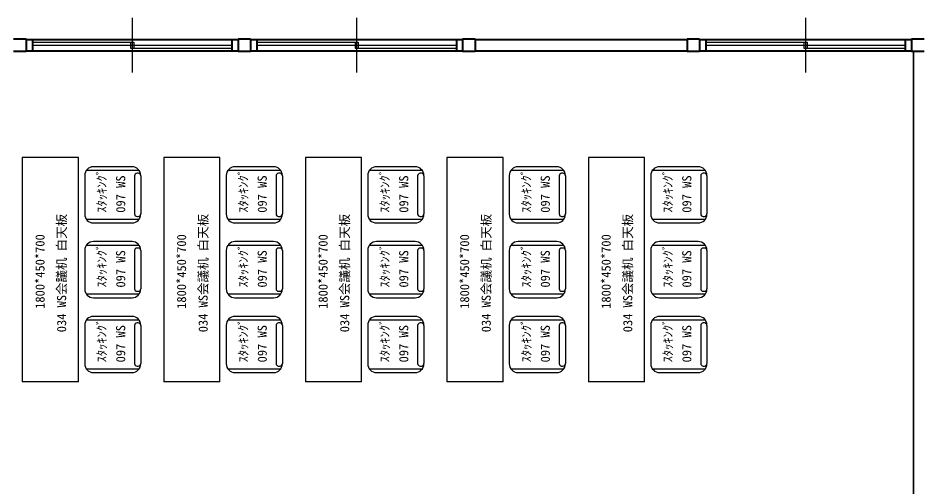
# Model space of a CAD drawing. Units: millimetres at full size, sheet at 1:50; details may follow other scales. Extents: x -14675 to 15005, y -12610 to 11367.
# Drawn here: x -7564 to -355, y -5300 to -1547 of the extents above; entities that cross this region are included whole.
import ezdxf
from ezdxf.enums import TextEntityAlignment as Align

# ---------------------------------------------------------------- set-up
doc = ezdxf.new("R2010")
doc.units = ezdxf.units.MM
doc.header["$LTSCALE"] = 50
for name, color, linetype, lineweight in [('0-2', 2, 'Continuous', 40), ('0-3', 7, 'Continuous', 25), ('0-4', 7, 'Continuous', 25)]:
    doc.layers.add(name, color=color, linetype=linetype, lineweight=lineweight)
doc.styles.add('ＭＳ ゴシック', font='')
doc.styles.get('ＭＳ ゴシック').set_extended_font_data('MS Gothic')

msp = doc.modelspace()

# ---------------------------------------------------------------- linework, layer by layer
at = {"layer": '0-2', "color": 7, "lineweight": 25}
for p, q in [((-6648.58, -1547.15), (-6648.58, -1983.4)), ((-4848.59, -1547.15), (-4848.59, -1983.4)), ((-1248.59, -1547.15), (-1248.59, -1983.4)), ((-7448.59, -1740.28), (-6636.09, -1740.28)), ((-7448.59, -1765.28), (-5848.58, -1765.28)), ((-6661.08, -1740.28), (-6661.08, -1790.28)), ((-6661.08, -1790.28), (-5848.58, -1790.28)), ((-6636.09, -1740.28), (-6636.09, -1790.28)), ((-5648.59, -1740.28), (-4836.09, -1740.28)), ((-5648.59, -1765.28), (-4048.59, -1765.28)), ((-4861.08, -1740.28), (-4861.08, -1790.28)), ((-4861.08, -1790.28), (-4048.59, -1790.28)), ((-4836.09, -1740.28), (-4836.09, -1790.28)), ((-2048.59, -1740.28), (-1236.09, -1740.28)), ((-2048.59, -1765.28), (-448.58, -1765.28)), ((-1261.08, -1740.28), (-1261.08, -1790.28)), ((-1261.08, -1790.28), (-448.58, -1790.28)), ((-1236.09, -1740.28), (-1236.09, -1790.28))]:
    msp.add_line(p, q, dxfattribs=at)
at = {"layer": '0-2'}
for p, q in [((-7598.59, -1715.28), (-7498.59, -1715.28)), ((-7498.59, -1720.28), (-7498.59, -1715.28)), ((-7498.59, -1720.28), (-5798.59, -1720.28)), ((-7448.58, -1720.28), (-7448.58, -1810.28)), ((-5848.58, -1720.28), (-5848.58, -1810.28)), ((-5798.59, -1720.28), (-5798.59, -1715.28)), ((-5798.59, -1715.28), (-5698.59, -1715.28)), ((-5698.59, -1720.28), (-5698.59, -1715.28)), ((-5698.59, -1720.28), (-3998.59, -1720.28)), ((-5648.59, -1720.28), (-5648.59, -1810.28)), ((-4048.59, -1720.28), (-4048.59, -1810.28)), ((-3998.59, -1720.28), (-3998.59, -1715.28)), ((-3998.59, -1715.28), (-3898.59, -1715.28)), ((-3898.59, -1720.28), (-3898.59, -1715.28)), ((-3898.59, -1720.28), (-2198.59, -1720.28)), ((-2198.59, -1720.28), (-2198.59, -1715.28)), ((-2198.59, -1715.28), (-2098.59, -1715.28)), ((-2098.59, -1720.28), (-2098.59, -1715.28)), ((-2098.59, -1720.28), (-398.59, -1720.28)), ((-2048.59, -1720.28), (-2048.59, -1810.28)), ((-448.58, -1720.28), (-448.58, -1810.28)), ((-398.59, -1720.28), (-398.59, -1715.28)), ((-398.59, -1715.28), (-298.59, -1715.28)), ((-7498.59, -1815.28), (-7598.59, -1815.28)), ((-7498.59, -1810.28), (-5798.59, -1810.28)), ((-5698.59, -1815.28), (-5798.59, -1815.28)), ((-5698.59, -1810.28), (-3998.59, -1810.28)), ((-3898.59, -1815.28), (-3998.59, -1815.28)), ((-3898.59, -1810.28), (-2198.59, -1810.28)), ((-2098.59, -1815.28), (-2198.59, -1815.28)), ((-2098.59, -1810.28), (-398.59, -1810.28)), ((-298.59, -1815.28), (-398.59, -1815.28))]:
    msp.add_line(p, q, dxfattribs=at)
for points in [[(-7498.59, -1720.28), (-7498.59, -1810.28), (-7498.59, -1815.28)], [(-5798.59, -1720.28), (-5798.59, -1810.28), (-5798.59, -1815.28)], [(-5698.59, -1720.28), (-5698.59, -1810.28), (-5698.59, -1815.28)], [(-3998.59, -1720.28), (-3998.59, -1810.28), (-3998.59, -1815.28)], [(-3898.59, -1720.28), (-3898.59, -1810.28), (-3898.59, -1815.28)], [(-2198.59, -1720.28), (-2198.59, -1810.28), (-2198.59, -1815.28)], [(-2098.59, -1720.28), (-2098.59, -1810.28), (-2098.59, -1815.28)], [(-398.59, -1720.28), (-398.59, -1810.28), (-398.59, -1815.28)]]:
    msp.add_lwpolyline(points, dxfattribs=at)
at = {"layer": '0-3', "color": 3, "lineweight": 35}
msp.add_line((-383.59, -1815.28), (-383.59, -6230.28), dxfattribs=at)
at = {"layer": '0-4'}
for p, q in [((-7528.86, -2665.28), (-7528.86, -4465.28)), ((-7078.86, -2665.28), (-7528.86, -2665.28)), ((-7078.86, -4465.28), (-7078.86, -2665.28)), ((-6394, -2665.28), (-6394, -4465.28)), ((-5944, -2665.28), (-6394, -2665.28)), ((-5944, -4465.28), (-5944, -2665.28)), ((-5259.14, -2665.28), (-5259.14, -4465.28)), ((-4809.14, -2665.28), (-5259.14, -2665.28)), ((-4809.14, -4465.28), (-4809.14, -2665.28)), ((-4124.28, -2665.28), (-4124.28, -4465.28)), ((-3674.28, -2665.28), (-4124.28, -2665.28)), ((-3674.28, -4465.28), (-3674.28, -2665.28)), ((-2989.42, -2665.28), (-2989.42, -4465.28)), ((-2539.42, -2665.28), (-2989.42, -2665.28)), ((-2539.42, -4465.28), (-2539.42, -2665.28)), ((-7028.86, -2810.28), (-7028.86, -3120.28)), ((-6591.42, -2770.28), (-7015.76, -2770.28)), ((-6648.86, -2740.28), (-6958.86, -2740.28)), ((-6598.86, -2792.42), (-6608.86, -2792.42)), ((-5894, -2810.28), (-5894, -3120.28)), ((-5456.56, -2770.28), (-5880.9, -2770.28)), ((-5514, -2740.28), (-5824, -2740.28)), ((-5464, -2792.42), (-5474, -2792.42)), ((-4759.14, -2810.28), (-4759.14, -3120.28)), ((-4321.69, -2770.28), (-4746.04, -2770.28)), ((-4379.14, -2740.28), (-4689.14, -2740.28)), ((-4329.14, -2792.42), (-4339.14, -2792.42)), ((-3624.28, -2810.28), (-3624.28, -3120.28)), ((-3186.83, -2770.28), (-3611.18, -2770.28)), ((-3244.28, -2740.28), (-3554.28, -2740.28)), ((-3194.28, -2792.42), (-3204.28, -2792.42)), ((-2489.42, -2810.28), (-2489.42, -3120.28)), ((-2051.97, -2770.28), (-2476.31, -2770.28)), ((-2109.42, -2740.28), (-2419.42, -2740.28)), ((-2059.42, -2792.42), (-2069.42, -2792.42)), ((-6628.86, -2812.42), (-6628.86, -3118.14)), ((-6578.86, -2812.42), (-6578.86, -3118.14)), ((-5494, -2812.42), (-5494, -3118.14)), ((-5444, -2812.42), (-5444, -3118.14)), ((-4359.14, -2812.42), (-4359.14, -3118.14)), ((-4309.14, -2812.42), (-4309.14, -3118.14)), ((-3224.28, -2812.42), (-3224.28, -3118.14)), ((-3174.28, -2812.42), (-3174.28, -3118.14)), ((-2089.42, -2812.42), (-2089.42, -3118.14)), ((-2039.42, -2812.42), (-2039.42, -3118.14)), ((-7015.76, -3160.28), (-6591.96, -3160.28)), ((-6608.86, -3138.14), (-6598.86, -3138.14)), ((-5880.9, -3160.28), (-5457.1, -3160.28)), ((-5474, -3138.14), (-5464, -3138.14)), ((-4746.04, -3160.28), (-4322.24, -3160.28)), ((-4339.14, -3138.14), (-4329.14, -3138.14)), ((-3611.18, -3160.28), (-3187.38, -3160.28)), ((-3204.28, -3138.14), (-3194.28, -3138.14)), ((-2476.31, -3160.28), (-2052.52, -3160.28)), ((-2069.42, -3138.14), (-2059.42, -3138.14)), ((-6958.86, -3190.28), (-6648.86, -3190.28)), ((-5824, -3190.28), (-5514, -3190.28)), ((-4689.14, -3190.28), (-4379.14, -3190.28)), ((-3554.28, -3190.28), (-3244.28, -3190.28)), ((-2419.42, -3190.28), (-2109.42, -3190.28)), ((-6591.42, -3370.28), (-7015.76, -3370.28)), ((-6648.86, -3340.28), (-6958.86, -3340.28)), ((-5456.56, -3370.28), (-5880.9, -3370.28)), ((-5514, -3340.28), (-5824, -3340.28)), ((-4321.69, -3370.28), (-4746.04, -3370.28)), ((-4379.14, -3340.28), (-4689.14, -3340.28)), ((-3186.83, -3370.28), (-3611.18, -3370.28)), ((-3244.28, -3340.28), (-3554.28, -3340.28)), ((-2051.97, -3370.28), (-2476.31, -3370.28)), ((-2109.42, -3340.28), (-2419.42, -3340.28)), ((-7028.86, -3410.28), (-7028.86, -3720.28)), ((-6628.86, -3412.42), (-6628.86, -3718.14)), ((-6598.86, -3392.42), (-6608.86, -3392.42)), ((-6578.86, -3412.42), (-6578.86, -3718.14)), ((-5894, -3410.28), (-5894, -3720.28)), ((-5494, -3412.42), (-5494, -3718.14)), ((-5464, -3392.42), (-5474, -3392.42)), ((-5444, -3412.42), (-5444, -3718.14)), ((-4759.14, -3410.28), (-4759.14, -3720.28)), ((-4359.14, -3412.42), (-4359.14, -3718.14)), ((-4329.14, -3392.42), (-4339.14, -3392.42)), ((-4309.14, -3412.42), (-4309.14, -3718.14)), ((-3624.28, -3410.28), (-3624.28, -3720.28)), ((-3224.28, -3412.42), (-3224.28, -3718.14)), ((-3194.28, -3392.42), (-3204.28, -3392.42)), ((-3174.28, -3412.42), (-3174.28, -3718.14)), ((-2489.42, -3410.28), (-2489.42, -3720.28)), ((-2089.42, -3412.42), (-2089.42, -3718.14)), ((-2059.42, -3392.42), (-2069.42, -3392.42)), ((-2039.42, -3412.42), (-2039.42, -3718.14)), ((-6608.86, -3738.14), (-6598.86, -3738.14)), ((-5474, -3738.14), (-5464, -3738.14)), ((-4339.14, -3738.14), (-4329.14, -3738.14)), ((-3204.28, -3738.14), (-3194.28, -3738.14)), ((-2069.42, -3738.14), (-2059.42, -3738.14)), ((-7015.76, -3760.28), (-6591.96, -3760.28)), ((-6958.86, -3790.28), (-6648.86, -3790.28)), ((-5880.9, -3760.28), (-5457.1, -3760.28)), ((-5824, -3790.28), (-5514, -3790.28)), ((-4746.04, -3760.28), (-4322.24, -3760.28)), ((-4689.14, -3790.28), (-4379.14, -3790.28)), ((-3611.18, -3760.28), (-3187.38, -3760.28)), ((-3554.28, -3790.28), (-3244.28, -3790.28)), ((-2476.31, -3760.28), (-2052.52, -3760.28)), ((-2419.42, -3790.28), (-2109.42, -3790.28)), ((-6648.86, -3940.28), (-6958.86, -3940.28)), ((-5514, -3940.28), (-5824, -3940.28)), ((-4379.14, -3940.28), (-4689.14, -3940.28)), ((-3244.28, -3940.28), (-3554.28, -3940.28)), ((-2109.42, -3940.28), (-2419.42, -3940.28)), ((-7028.86, -4010.28), (-7028.86, -4320.28)), ((-6591.42, -3970.28), (-7015.76, -3970.28)), ((-6628.86, -4012.42), (-6628.86, -4318.14)), ((-6598.86, -3992.41), (-6608.86, -3992.41)), ((-6578.86, -4012.42), (-6578.86, -4318.14)), ((-5894, -4010.28), (-5894, -4320.28)), ((-5456.56, -3970.28), (-5880.9, -3970.28)), ((-5494, -4012.42), (-5494, -4318.14)), ((-5464, -3992.41), (-5474, -3992.41)), ((-5444, -4012.42), (-5444, -4318.14)), ((-4759.14, -4010.28), (-4759.14, -4320.28)), ((-4321.69, -3970.28), (-4746.04, -3970.28)), ((-4359.14, -4012.42), (-4359.14, -4318.14)), ((-4329.14, -3992.41), (-4339.14, -3992.41)), ((-4309.14, -4012.42), (-4309.14, -4318.14)), ((-3624.28, -4010.28), (-3624.28, -4320.28)), ((-3186.83, -3970.28), (-3611.18, -3970.28)), ((-3224.28, -4012.42), (-3224.28, -4318.14)), ((-3194.28, -3992.41), (-3204.28, -3992.41)), ((-3174.28, -4012.42), (-3174.28, -4318.14)), ((-2489.42, -4010.28), (-2489.42, -4320.28)), ((-2051.97, -3970.28), (-2476.31, -3970.28)), ((-2089.42, -4012.42), (-2089.42, -4318.14)), ((-2059.42, -3992.41), (-2069.42, -3992.41)), ((-2039.42, -4012.42), (-2039.42, -4318.14)), ((-7015.76, -4360.28), (-6591.96, -4360.28)), ((-6958.86, -4390.28), (-6648.86, -4390.28)), ((-6608.86, -4338.14), (-6598.86, -4338.14)), ((-5880.9, -4360.28), (-5457.1, -4360.28)), ((-5824, -4390.28), (-5514, -4390.28)), ((-5474, -4338.14), (-5464, -4338.14)), ((-4746.04, -4360.28), (-4322.24, -4360.28)), ((-4689.14, -4390.28), (-4379.14, -4390.28)), ((-4339.14, -4338.14), (-4329.14, -4338.14)), ((-3611.18, -4360.28), (-3187.38, -4360.28)), ((-3554.28, -4390.28), (-3244.28, -4390.28)), ((-3204.28, -4338.14), (-3194.28, -4338.14)), ((-2476.31, -4360.28), (-2052.52, -4360.28)), ((-2419.42, -4390.28), (-2109.42, -4390.28)), ((-2069.42, -4338.14), (-2059.42, -4338.14)), ((-7078.86, -4465.28), (-7528.86, -4465.28)), ((-5944, -4465.28), (-6394, -4465.28)), ((-4809.14, -4465.28), (-5259.14, -4465.28)), ((-3674.28, -4465.28), (-4124.28, -4465.28)), ((-2539.42, -4465.28), (-2989.42, -4465.28))]:
    msp.add_line(p, q, dxfattribs=at)
for centre, radius, start, end in [((-6958.86, -2810.28), 70, 90, 180), ((-6648.86, -2810.28), 70, 0, 90), ((-6608.86, -2812.42), 20, 90, 180), ((-6598.86, -2812.42), 20, 0, 90), ((-5824, -2810.28), 70, 90, 180), ((-5514, -2810.28), 70, 0, 90), ((-5474, -2812.42), 20, 90, 180), ((-5464, -2812.42), 20, 0, 90), ((-4689.14, -2810.28), 70, 90, 180), ((-4379.14, -2810.28), 70, 0, 90), ((-4339.14, -2812.42), 20, 90, 180), ((-4329.14, -2812.42), 20, 0, 90), ((-3554.28, -2810.28), 70, 90, 180), ((-3244.28, -2810.28), 70, 0, 90), ((-3204.28, -2812.42), 20, 90, 180), ((-3194.28, -2812.42), 20, 0, 90), ((-2419.42, -2810.28), 70, 90, 180), ((-2109.42, -2810.28), 70, 0, 90), ((-2069.42, -2812.42), 20, 90, 180), ((-2059.42, -2812.42), 20, 0, 90), ((-6958.86, -3120.28), 70, 180, 270), ((-6648.86, -3120.28), 70, 270, 0), ((-6608.86, -3118.14), 20, 180, 270), ((-6598.86, -3118.14), 20, 270, 0), ((-5824, -3120.28), 70, 180, 270), ((-5514, -3120.28), 70, 270, 0), ((-5474, -3118.14), 20, 180, 270), ((-5464, -3118.14), 20, 270, 0), ((-4689.14, -3120.28), 70, 180, 270), ((-4379.14, -3120.28), 70, 270, 0), ((-4339.14, -3118.14), 20, 180, 270), ((-4329.14, -3118.14), 20, 270, 0), ((-3554.28, -3120.28), 70, 180, 270), ((-3244.28, -3120.28), 70, 270, 0), ((-3204.28, -3118.14), 20, 180, 270), ((-3194.28, -3118.14), 20, 270, 0), ((-2419.42, -3120.28), 70, 180, 270), ((-2109.42, -3120.28), 70, 270, 0), ((-2069.42, -3118.14), 20, 180, 270), ((-2059.42, -3118.14), 20, 270, 0), ((-6958.86, -3410.28), 70, 90, 180), ((-6648.86, -3410.28), 70, 0, 90), ((-5824, -3410.28), 70, 90, 180), ((-5514, -3410.28), 70, 0, 90), ((-4689.14, -3410.28), 70, 90, 180), ((-4379.14, -3410.28), 70, 0, 90), ((-3554.28, -3410.28), 70, 90, 180), ((-3244.28, -3410.28), 70, 0, 90), ((-2419.42, -3410.28), 70, 90, 180), ((-2109.42, -3410.28), 70, 0, 90), ((-6608.86, -3412.42), 20, 90, 180), ((-6598.86, -3412.42), 20, 0, 90), ((-5474, -3412.42), 20, 90, 180), ((-5464, -3412.42), 20, 0, 90), ((-4339.14, -3412.42), 20, 90, 180), ((-4329.14, -3412.42), 20, 0, 90), ((-3204.28, -3412.42), 20, 90, 180), ((-3194.28, -3412.42), 20, 0, 90), ((-2069.42, -3412.42), 20, 90, 180), ((-2059.42, -3412.42), 20, 0, 90), ((-6958.86, -3720.28), 70, 180, 270), ((-6648.86, -3720.28), 70, 270, 0), ((-6608.86, -3718.14), 20, 180, 270), ((-6598.86, -3718.14), 20, 270, 0), ((-5824, -3720.28), 70, 180, 270), ((-5514, -3720.28), 70, 270, 0), ((-5474, -3718.14), 20, 180, 270), ((-5464, -3718.14), 20, 270, 0), ((-4689.14, -3720.28), 70, 180, 270), ((-4379.14, -3720.28), 70, 270, 0), ((-4339.14, -3718.14), 20, 180, 270), ((-4329.14, -3718.14), 20, 270, 0), ((-3554.28, -3720.28), 70, 180, 270), ((-3244.28, -3720.28), 70, 270, 0), ((-3204.28, -3718.14), 20, 180, 270), ((-3194.28, -3718.14), 20, 270, 0), ((-2419.42, -3720.28), 70, 180, 270), ((-2109.42, -3720.28), 70, 270, 0), ((-2069.42, -3718.14), 20, 180, 270), ((-2059.42, -3718.14), 20, 270, 0), ((-6958.86, -4010.28), 70, 90, 180), ((-6648.86, -4010.28), 70, 0, 90), ((-5824, -4010.28), 70, 90, 180), ((-5514, -4010.28), 70, 0, 90), ((-4689.14, -4010.28), 70, 90, 180), ((-4379.14, -4010.28), 70, 0, 90), ((-3554.28, -4010.28), 70, 90, 180), ((-3244.28, -4010.28), 70, 0, 90), ((-2419.42, -4010.28), 70, 90, 180), ((-2109.42, -4010.28), 70, 0, 90), ((-6608.86, -4012.42), 20, 90, 180), ((-6598.86, -4012.42), 20, 0, 90), ((-5474, -4012.42), 20, 90, 180), ((-5464, -4012.42), 20, 0, 90), ((-4339.14, -4012.42), 20, 90, 180), ((-4329.14, -4012.42), 20, 0, 90), ((-3204.28, -4012.42), 20, 90, 180), ((-3194.28, -4012.42), 20, 0, 90), ((-2069.42, -4012.42), 20, 90, 180), ((-2059.42, -4012.42), 20, 0, 90), ((-6958.86, -4320.28), 70, 180, 270), ((-6648.86, -4320.28), 70, 270, 0), ((-6608.86, -4318.14), 20, 180, 270), ((-6598.86, -4318.14), 20, 270, 0), ((-5824, -4320.28), 70, 180, 270), ((-5514, -4320.28), 70, 270, 0), ((-5474, -4318.14), 20, 180, 270), ((-5464, -4318.14), 20, 270, 0), ((-4689.14, -4320.28), 70, 180, 270), ((-4379.14, -4320.28), 70, 270, 0), ((-4339.14, -4318.14), 20, 180, 270), ((-4329.14, -4318.14), 20, 270, 0), ((-3554.28, -4320.28), 70, 180, 270), ((-3244.28, -4320.28), 70, 270, 0), ((-3204.28, -4318.14), 20, 180, 270), ((-3194.28, -4318.14), 20, 270, 0), ((-2419.42, -4320.28), 70, 180, 270), ((-2109.42, -4320.28), 70, 270, 0), ((-2069.42, -4318.14), 20, 180, 270), ((-2059.42, -4318.14), 20, 270, 0)]:
    msp.add_arc(centre, radius, start, end, dxfattribs=at)

# ---------------------------------------------------------------- texts
at = {"layer": '0-4', "color": 4, "style": 'ＭＳ ゴシック'}
for s, p in [('ｽﾀｯｷﾝｸﾞ', (-6833.42, -3108.76)), ('ｽﾀｯｷﾝｸﾞ', (-5698.56, -3108.76)), ('ｽﾀｯｷﾝｸﾞ', (-4563.7, -3108.76)), ('ｽﾀｯｷﾝｸﾞ', (-3428.84, -3108.76)), ('ｽﾀｯｷﾝｸﾞ', (-2293.98, -3108.76)), ('097 WS', (-6681.78, -3108.76)), ('097 WS', (-5546.92, -3108.76)), ('097 WS', (-4412.05, -3108.76)), ('097 WS', (-3277.19, -3108.76)), ('097 WS', (-2142.33, -3108.76)), ('034 WS会議机 白天板', (-7155.51, -4067.22)), ('034 WS会議机 白天板', (-6020.65, -4067.22)), ('034 WS会議机 白天板', (-4885.78, -4067.22)), ('034 WS会議机 白天板', (-3750.92, -4067.22)), ('034 WS会議机 白天板', (-2616.06, -4067.22)), ('1800*450*700', (-7328.69, -3879.48)), ('1800*450*700', (-6193.83, -3879.48)), ('1800*450*700', (-5058.97, -3879.48)), ('1800*450*700', (-3924.11, -3879.48)), ('1800*450*700', (-2789.24, -3879.48)), ('ｽﾀｯｷﾝｸﾞ', (-6833.42, -3708.76)), ('ｽﾀｯｷﾝｸﾞ', (-5698.56, -3708.76)), ('ｽﾀｯｷﾝｸﾞ', (-4563.7, -3708.76)), ('ｽﾀｯｷﾝｸﾞ', (-3428.84, -3708.76)), ('ｽﾀｯｷﾝｸﾞ', (-2293.98, -3708.76)), ('097 WS', (-6681.78, -3708.76)), ('097 WS', (-5546.92, -3708.76)), ('097 WS', (-4412.05, -3708.76)), ('097 WS', (-3277.19, -3708.76)), ('097 WS', (-2142.33, -3708.76)), ('ｽﾀｯｷﾝｸﾞ', (-6833.42, -4308.76)), ('097 WS', (-6681.78, -4308.76)), ('ｽﾀｯｷﾝｸﾞ', (-5698.56, -4308.76)), ('097 WS', (-5546.92, -4308.76)), ('ｽﾀｯｷﾝｸﾞ', (-4563.7, -4308.76)), ('097 WS', (-4412.05, -4308.76)), ('ｽﾀｯｷﾝｸﾞ', (-3428.84, -4308.76)), ('097 WS', (-3277.19, -4308.76)), ('ｽﾀｯｷﾝｸﾞ', (-2293.98, -4308.76)), ('097 WS', (-2142.33, -4308.76))]:
    msp.add_text(s, height=73.31, rotation=90, dxfattribs=at).set_placement(p, align=Align.BOTTOM_LEFT)

doc.saveas('drawing.dxf')
